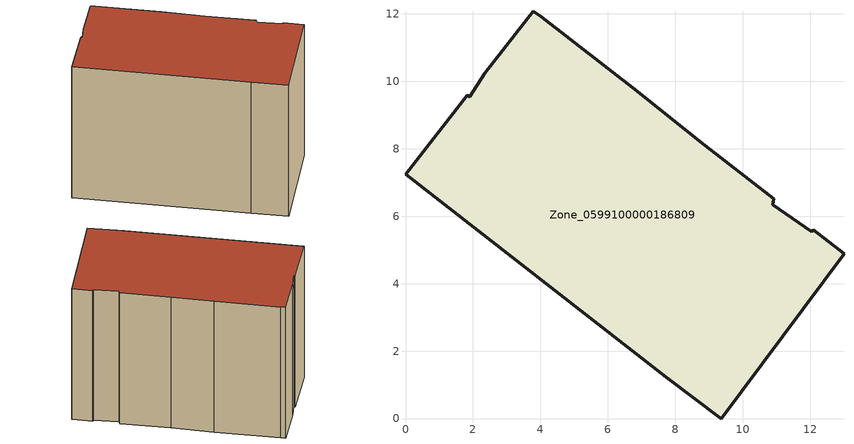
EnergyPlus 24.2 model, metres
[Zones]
Zone_0599100000186809
 floor ground (C_G): 6.87,9.7 8.74,8.21 10.92,6.51 10.89,6.34 12.04,5.54 12.09,5.59 13,4.89 9.36,0 7.73,1.23 0,7.25 1.83,9.58 1.9,9.53 2.35,10.23 3.79,12.07 4.02,11.91 z3.17
 wall outside (C_F): 7.73,1.23 9.36,0 13,4.89 12.09,5.59 12.04,5.54 10.89,6.34 10.92,6.51 8.74,8.21 6.87,9.7 4.02,11.91 3.79,12.07 2.35,10.23 1.9,9.53 1.83,9.58 0,7.25 7.73,1.23 z3.17:11.54
 roof outside (C_R): 1.83,9.58 0,7.25 7.73,1.23 9.36,0 13,4.89 12.09,5.59 12.04,5.54 10.89,6.34 10.92,6.51 8.74,8.21 6.87,9.7 4.02,11.91 3.79,12.07 2.35,10.23 1.9,9.53 z11.54
[BUILDING]
Pand.0599100000186809: North Axis=0; Terrain=City; Loads Convergence Tolerance Value=0.04; Temperature Convergence Tolerance Value=0.4; Solar Distribution=FullExterior; Maximum Number of Warmup Days=25; Minimum Number of Warmup Days=1
[Site:Location]
Rotterdam.The.Hague.AP_ZH_NLD Design_Conditions: Latitude=51.96; Longitude=4.45; Time Zone=1; Elevation=-4.5
[SITE:GROUNDTEMPERATURE:BUILDINGSURFACE]
18, 18, 18, 18, 18, 18, 18, 18, 18, 18, 18, 18
[MATERIAL] Thermal Absorptance=0.9; Solar Absorptance=0.7; Visible Absorptance=0.7
Name | Roughness | Thickness | Conductivity | Density | Specific Heat
G.TI.1946 | MediumSmooth | 0.15 | 1 | 540 | 1210
F.TI.1946 | Rough | 0.3 | 0.857143 | 1920 | 840
R.TI.1946 | MediumRough | 0.2 | 0.1 | 1500 | 1000
[CONSTRUCTION]
C_G: G.TI.1946
C_F: F.TI.1946
C_R: R.TI.1946
[ZONE]
Zone_0599100000186809: Type=1; Multiplier=1; Ceiling Height=Autocalculate; Volume=Autocalculate; Floor Area=autocalculate; Part of Total Floor Area=Yes
[ZONEINFILTRATION:DESIGNFLOWRATE]
Infil_Zone_0599100000186809: Zone or ZoneList or Space or SpaceList=Zone_0599100000186809; Schedule=AlwaysOn; Design Flow Rate Calculation Method=Flow/Area; Flow Rate per Floor Area=0.003; Constant Term Coefficient=1; Temperature Term Coefficient=0; Velocity Term Coefficient=0; Velocity Squared Term Coefficient=0
[HVACTEMPLATE:ZONE:IDEALLOADSAIRSYSTEM]
Zone_0599100000186809: Maximum Heating Supply Air Temperature=50; Minimum Cooling Supply Air Temperature=13; Maximum Heating Supply Air Humidity Ratio=0.0156; Minimum Cooling Supply Air Humidity Ratio=0.0077; Heating Limit=NoLimit; Cooling Limit=NoLimit; Dehumidification Control Type=ConstantSensibleHeatRatio; Cooling Sensible Heat Ratio=0.7; Dehumidification Setpoint=60; Humidification Control Type=None; Humidification Setpoint=30; Outdoor Air Method=None; Outdoor Air Flow Rate per Person=0.00944; Outdoor Air Flow Rate per Zone Floor Area=0; Outdoor Air Flow Rate per Zone=0; Demand Controlled Ventilation Type=None; Outdoor Air Economizer Type=NoEconomizer; Heat Recovery Type=None; Sensible Heat Recovery Effectiveness=0.7; Latent Heat Recovery Effectiveness=0.65
[ZONECONTROL:THERMOSTAT]
ThermostatControl_Zone_0599100000186809: Zone or ZoneList=Zone_0599100000186809; Control Type Schedule=DualSetpointControlType; Control 1=Thermostat_Zone_0599100000186809; Temperature Difference Between Cutout And Setpoint=0
[THERMOSTATSETPOINT:DUALSETPOINT]
Thermostat_Zone_0599100000186809: Heating Setpoint Temperature Schedule=HeatingSetpoint_Zone_0599100000186809; Cooling Setpoint Temperature Schedule=CoolingSetpoint_Zone_0599100000186809
[SCHEDULE:COMPACT]
HeatingSetpoint_Zone_0599100000186809: Through: 12/31, For: AllDays, Until: 24:00, 21
CoolingSetpoint_Zone_0599100000186809: Through: 12/31, For: AllDays, Until: 24:00, 24
DualSetpointControlType: Through: 12/31, For: AllDays, Until: 24:00, 4
AlwaysOn: Through: 12/31, For: AllDays, Until: 24:00, 1
